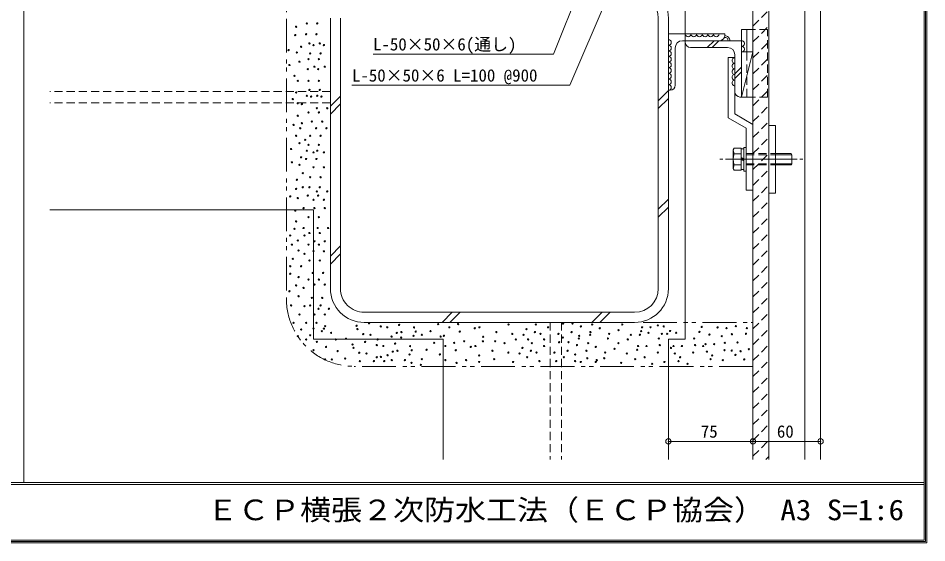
# Model space of a CAD drawing. Units: millimetres at full size, sheet at 1:6; details may follow other scales. Extents: x -1209 to 1209, y -852 to 852.
# Drawn here: x 403 to 1209, y -852 to -387 of the extents above; entities that cross this region are included whole.
import ezdxf
from ezdxf.enums import TextEntityAlignment as Align

# ---------------------------------------------------------------- set-up
doc = ezdxf.new("R2010")
doc.units = ezdxf.units.MM
doc.header["$LTSCALE"] = 6
doc.header["$PDMODE"] = 32
doc.header["$PDSIZE"] = 4.8
doc.linetypes.add('DASHED1', pattern=[1.8, 1.2, -0.6])
doc.linetypes.add('DOUBLE_CHAIN1', pattern=[8.8, 5, -1, 0.6, -0.6, 0.6, -1])
for name, color, linetype, lineweight in [('0-0_WAKU', 7, 'Continuous', 5), ('0-1_AL', 5, 'Continuous', 5), ('0-2_SUNPO', 7, 'Continuous', 5), ('0-3_STEEL', 6, 'Continuous', 5), ('0-4_KANAMONO', 6, 'Continuous', 5), ('0-5_FUKUSIZA', 3, 'Continuous', 5), ('0-6_HIFUKU', 4, 'Continuous', 5), ('0-7_KUTAI', 4, 'Continuous', 5)]:
    doc.layers.add(name, color=color, linetype=linetype, lineweight=lineweight)
doc.styles.add('ＭＳ ゴシック', font='')
doc.styles.get('ＭＳ ゴシック').set_extended_font_data('MS Gothic')

msp = doc.modelspace()

# ---------------------------------------------------------------- linework, layer by layer
at = {"layer": '0-0_WAKU'}
for p, q in [((408, 850), (408, -799)), ((1207, 850), (1207, -850)), ((1208.207, 851.207), (1208.207, -851.207)), ((1209.414, 852.414), (1209.414, -852.414)), ((-1207, -799), (1207, -799)), ((-1207, -800.7), (1207, -800.7)), ((-1209.414, -852.414), (1209.414, -852.414)), ((1208.207, -851.207), (-1208.207, -851.207)), ((1207, -850), (-1207, -850))]:
    msp.add_line(p, q, dxfattribs=at)
at = {"layer": '0-1_AL'}
for p, q in [((1115.098, -236.798), (1115.098, -778.369)), ((1101.098, -246.404), (1101.098, -778.369)), ((1069.098, -278.404), (1069.098, -778.369))]:
    msp.add_line(p, q, dxfattribs=at)
msp.add_lwpolyline([(1115.098, -236.798), (1110.705, -236.798), (1055.098, -292.404), (1055.098, -778.369)], dxfattribs=at)
at = {"layer": '0-2_SUNPO'}
for p, q in [((933.954, -349.228), (892.761, -446.383)), ((892.761, -446.383), (699.276, -446.383)), ((980.099, -762.4), (1055.098, -762.4)), ((1055.098, -762.4), (1115.098, -762.4))]:
    msp.add_line(p, q, dxfattribs=at)
msp.add_lwpolyline([(926.176, -299.066), (877.983, -418.781), (717.967, -418.781)], dxfattribs=at)
for p in [(980.099, -762.4), (1055.098, -762.4), (1115.098, -762.4)]:
    msp.add_point(p, dxfattribs=at)
at = {"layer": '0-3_STEEL'}
for p, q in [((980.099, -400.797), (980.099, -450.798)), ((1030.1, -400.797), (980.099, -400.797)), ((1030.1, -400.797), (1030.1, -402.296)), ((1025.6, -406.796), (992.6, -406.796)), ((995.099, -408.297), (995.099, -406.797)), ((1045.1, -406.797), (995.099, -406.797)), ((1014.632, -412.797), (1020.632, -406.797)), ((1018.874, -412.797), (1024.874, -406.797)), ((1045.1, -406.797), (1045.1, -456.795)), ((986.099, -413.298), (986.099, -446.298)), ((1032.599, -412.797), (999.599, -412.797)), ((1039.1, -452.295), (1039.099, -419.295)), ((1039.1, -436.193), (1045.1, -430.193)), ((1039.1, -440.435), (1045.1, -434.436)), ((981.599, -450.798), (980.099, -450.798)), ((1043.6, -456.795), (1045.1, -456.795))]:
    msp.add_line(p, q, dxfattribs=at)
for centre, radius, start, end in [((1025.6, -402.296), 4.5, 270, 0), ((992.6, -413.298), 6.5, 90, 180), ((999.599, -408.297), 4.5, 180, 270), ((1032.599, -419.295), 6.5, 0, 90), ((981.599, -446.298), 4.5, 270, 0), ((1043.6, -452.295), 4.5, 180, 270)]:
    msp.add_arc(centre, radius, start, end, dxfattribs=at)
at = {"layer": '0-4_KANAMONO'}
for p, q in [((1045.1, -456.795), (1045.1, -396.795)), ((1055.099, -396.795), (1045.1, -396.795)), ((1049.6, -416.795), (1049.6, -396.795)), ((1033.1, -475.26), (1033.1, -421.795)), ((1039.1, -421.795), (1033.1, -421.795)), ((1039.1, -471.795), (1039.1, -421.795)), ((1055.099, -456.795), (1045.1, -456.795)), ((1049.099, -484.497), (1033.1, -475.26)), ((1055.099, -481.035), (1039.1, -471.795)), ((1055.099, -539.497), (1055.099, -481.035)), ((1069.1, -541.997), (1069.1, -481.997)), ((1069.1, -481.997), (1075.1, -481.997)), ((1075.1, -541.997), (1075.1, -481.997)), ((1049.099, -539.497), (1049.099, -484.497)), ((1037.597, -503.743), (1038.5, -502.181)), ((1038.422, -507.089), (1037.597, -503.747)), ((1037.6, -503.747), (1037.6, -520.247)), ((1038.425, -507.089), (1044.599, -507.089)), ((1038.503, -502.181), (1044.599, -502.181)), ((1044.599, -502.181), (1044.599, -521.809)), ((1044.599, -502.795), (1047.098, -502.795)), ((1047.098, -501.497), (1047.098, -522.497)), ((1047.098, -501.497), (1049.099, -501.497)), ((1075.1, -506.995), (1089.023, -506.995)), ((1075.1, -507.995), (1089.599, -507.995)), ((1089.599, -507.995), (1089.023, -506.995)), ((1089.599, -507.995), (1089.599, -515.996)), ((1025.756, -511.997), (1028.387, -511.997)), ((1030.727, -511.997), (1094.486, -511.997)), ((1044.599, -510.551), (1047.098, -511.997)), ((1044.599, -511.997), (1047.098, -513.439)), ((1075.1, -515.996), (1089.599, -515.996)), ((1089.599, -515.996), (1089.02, -516.995)), ((1096.826, -511.997), (1099.46, -511.997)), ((1038.422, -516.901), (1037.597, -520.247)), ((1037.6, -520.247), (1038.503, -521.809)), ((1038.425, -516.901), (1044.599, -516.901)), ((1038.503, -521.809), (1044.599, -521.809)), ((1044.599, -521.195), (1047.098, -521.195)), ((1047.098, -522.497), (1049.099, -522.497)), ((1075.1, -516.995), (1089.023, -516.995)), ((1055.099, -539.497), (1049.099, -539.497)), ((1069.1, -541.997), (1075.1, -541.997))]:
    msp.add_line(p, q, dxfattribs=at)
at = {"layer": '0-4_KANAMONO', "linetype": 'DASHED1'}
for p, q in [((1049.6, -456.795), (1049.6, -416.795)), ((1068.098, -456.795), (1055.099, -456.795)), ((1049.099, -506.995), (1075.1, -506.995)), ((1049.099, -507.995), (1075.1, -507.995)), ((1049.099, -515.996), (1075.1, -515.996)), ((1049.099, -516.995), (1075.1, -516.995))]:
    msp.add_line(p, q, dxfattribs=at)
msp.add_lwpolyline([(1068.098, -456.795), (1068.098, -396.795), (1055.099, -396.795)], dxfattribs=at)
at = {"layer": '0-4_KANAMONO'}
msp.add_arc((1052.6, -511.997), 15, 160.90302, 199.097, dxfattribs=at)
at = {"layer": '0-5_FUKUSIZA', "linetype": 'DASHED1'}
for p, q in [((1055.098, -393.765), (1069.098, -379.765)), ((1055.098, -407.907), (1069.098, -393.907)), ((1055.098, -422.049), (1069.098, -408.049)), ((1055.098, -436.191), (1069.098, -422.191)), ((1055.098, -450.333), (1069.098, -436.333)), ((1055.098, -464.475), (1069.098, -450.475)), ((1055.098, -478.617), (1069.098, -464.617)), ((1055.098, -492.759), (1069.098, -478.759)), ((1055.098, -506.901), (1069.098, -492.901)), ((1055.098, -521.043), (1069.098, -507.043)), ((1055.098, -535.186), (1069.098, -521.186)), ((1055.098, -549.328), (1069.098, -535.328)), ((1055.098, -563.47), (1069.098, -549.47)), ((1055.098, -577.612), (1069.098, -563.612)), ((1055.098, -591.754), (1069.098, -577.754)), ((1055.098, -605.896), (1069.098, -591.896)), ((1055.098, -620.038), (1069.098, -606.038)), ((1055.098, -634.18), (1069.098, -620.18)), ((1055.098, -648.322), (1069.098, -634.322)), ((1055.098, -662.464), (1069.098, -648.464)), ((1055.098, -676.606), (1069.098, -662.606)), ((1055.098, -690.748), (1069.098, -676.748)), ((1055.098, -704.89), (1069.098, -690.89)), ((1055.098, -719.033), (1069.098, -705.033)), ((1055.098, -733.175), (1069.098, -719.175)), ((1055.098, -747.317), (1069.098, -733.317)), ((1055.098, -761.459), (1069.098, -747.459)), ((1055.098, -775.601), (1069.098, -761.601)), ((1066.472, -778.369), (1069.098, -775.743))]:
    msp.add_line(p, q, dxfattribs=at)
at = {"layer": '0-5_FUKUSIZA'}
for p, q in [((1055.099, -416.795), (1045.1, -416.795)), ((1055.099, -456.795), (1055.099, -416.795)), ((1045.1, -456.795), (1055.099, -456.795))]:
    msp.add_line(p, q, dxfattribs=at)
msp.add_lwpolyline([(1045.1, -416.795), (1045.1, -456.795), (1055.099, -416.795)], dxfattribs=at)
for centre, radius, start, end in [((997.599, -400.797), 2.5, 180, 0), ((1002.599, -400.797), 2.5, 180, 0), ((1007.599, -400.797), 2.5, 180, 0), ((1012.599, -400.797), 2.5, 180, 0), ((1017.599, -400.797), 2.5, 180, 0), ((1022.599, -400.797), 2.5, 180, 0), ((1030.1, -406.796), 4.5, 0, 90.00019), ((980.099, -408.298), 2.5, 270, 90), ((980.099, -413.298), 2.5, 270, 90), ((1030.1, -406.796), 3, 0, 94.84901), ((1045.101, -409.297), 2.5, 269.99701, 89.99701), ((980.099, -418.298), 2.5, 270, 90), ((1045.101, -414.297), 2.5, 269.99701, 89.99701), ((980.099, -423.298), 2.5, 270, 90), ((980.099, -428.298), 2.5, 270, 90), ((1039.1, -424.295), 2.5, 90.00301, 270.00301), ((1039.101, -429.295), 2.5, 90.00301, 270.00301), ((980.099, -433.298), 2.5, 270, 90), ((1039.101, -434.295), 2.5, 90.00301, 270.00301), ((980.099, -438.298), 2.5, 270, 90), ((980.099, -443.298), 2.5, 270, 90), ((1039.101, -444.295), 2.5, 90.00301, 270.00301), ((1039.102, -439.295), 2.5, 90.00301, 270.00301), ((980.099, -448.298), 2.5, 270, 90)]:
    msp.add_arc(centre, radius, start, end, dxfattribs=at)
at = {"layer": '0-6_HIFUKU', "linetype": 'DOUBLE_CHAIN1'}
for p, q in [((641.103, -281.798), (641.103, -635.798)), ((957.599, -656.797), (1055.098, -656.797)), ((1055.098, -695.798), (701.103, -695.798))]:
    msp.add_line(p, q, dxfattribs=at)
at = {"layer": '0-6_HIFUKU'}
for centre in [(649.673, -394.406), (659.269, -391.453), (668.483, -391.453), (648.935, -401.787), (658.531, -401.049), (667.745, -401.049), (661.483, -409.168), (665.174, -410.645), (670.698, -409.168), (674.388, -410.645), (643.03, -415.073), (650.411, -417.288), (654.102, -412.121), (662.221, -418.026), (671.436, -418.026), (652.626, -425.407), (660.745, -423.193), (669.959, -423.193), (643.768, -428.36), (660.007, -432.05), (665.912, -429.836), (669.221, -432.05), (675.126, -429.836), (648.197, -437.955), (651.149, -442.384), (660.745, -442.384), (669.959, -442.384), (661.483, -450.503), (670.698, -450.503), (646.721, -458.623), (649.673, -452.718), (659.269, -455.67), (662.959, -456.408), (668.483, -455.67), (672.174, -456.408), (651.149, -462.313), (654.84, -463.051), (668.126, -466.742), (677.341, -466.742), (651.149, -473.385), (660.745, -470.432), (669.959, -470.432), (647.459, -481.504), (654.84, -480.028), (663.698, -478.552), (672.912, -478.552), (649.673, -491.1), (653.364, -484.457), (662.221, -491.1), (667.388, -484.457), (671.436, -491.1), (676.603, -484.457), (652.626, -497.743), (657.793, -494.79), (660.745, -499.219), (669.959, -499.219), (645.245, -502.91), (659.269, -504.386), (665.174, -505.862), (668.483, -504.386), (674.388, -505.862), (645.983, -514.72), (654.102, -510.291), (658.531, -511.767), (667.745, -511.767), (652.626, -516.934), (655.578, -524.315), (665.174, -519.149), (674.388, -519.149), (650.411, -530.22), (662.221, -528.006), (671.436, -528.006), (649.673, -538.34), (655.578, -536.863), (661.483, -536.863), (668.126, -540.554), (670.698, -536.863), (677.341, -540.554), (644.506, -544.983), (651.149, -546.459), (660.007, -544.245), (665.174, -547.935), (669.221, -544.245), (674.388, -547.935), (656.316, -555.316), (665.912, -555.316), (675.126, -555.316), (648.935, -557.531), (660.745, -563.436), (669.959, -563.436), (649.673, -567.126), (656.316, -573.031), (668.864, -573.031), (678.079, -573.031), (644.506, -579.675), (648.197, -573.77), (657.054, -579.674), (661.483, -577.46), (670.698, -577.46), (645.983, -587.794), (651.149, -584.103), (660.745, -587.794), (665.912, -584.841), (669.959, -587.794), (675.126, -584.841), (651.888, -592.961), (657.054, -595.913), (665.174, -593.699), (674.388, -593.699), (646.721, -600.342), (661.483, -601.818), (670.698, -601.818), (644.506, -606.985), (654.102, -606.985), (664.436, -612.89), (673.65, -612.89), (644.506, -613.628), (651.888, -616.581), (660.745, -618.795), (669.959, -618.795), (643.768, -629.129), (649.673, -623.962), (656.316, -626.176), (665.912, -623.224), (675.126, -623.224), (651.888, -633.557), (663.698, -635.034), (672.912, -635.034), (645.245, -641.677), (657.054, -642.415), (662.221, -641.677), (669.603, -644.629), (671.436, -641.677), (678.817, -644.629), (652.626, -649.796), (665.912, -649.796), (675.126, -649.796), (647.459, -657.177), (658.531, -657.177), (667.745, -657.177), (675.508, -660.13), (703.405, -659.786), (714.477, -657.572), (724.791, -660.332), (730.631, -661.167), (741.05, -659.048), (754.336, -661.263), (775.741, -658.31), (785.693, -661.167), (793.456, -658.31), (812.39, -661.167), (838.253, -658.664), (862.447, -658.664), (873.292, -661.167), (886.641, -657.829), (894.984, -657.829), (902.492, -660.332), (912.503, -658.664), (939.2, -658.664), (956.72, -661.167), (964.229, -661.167), (970.7, -659.394), (975.908, -660.332), (1009.613, -660.816), (1023.744, -661.254), (1039.957, -660.049), (651.149, -668.987), (654.102, -663.082), (662.221, -668.249), (665.174, -662.344), (672.555, -664.558), (674.388, -662.344), (680.674, -666.035), (704.143, -662.739), (709.31, -667.168), (715.614, -667.841), (734.406, -669.382), (738.973, -666.172), (743.145, -665.338), (753.99, -668.675), (755.812, -664.953), (761.296, -667.737), (769.007, -664.504), (777.982, -669.406), (780.908, -668.644), (794.932, -664.953), (808.219, -662.001), (815.727, -669.509), (827.407, -665.338), (841.59, -667.006), (851.601, -667.841), (854.104, -662.835), (861.612, -665.338), (866.618, -667.006), (882.469, -667.006), (894.149, -665.338), (900.823, -668.675), (910.632, -667.737), (910.835, -665.338), (919.177, -662.001), (927.52, -667.006), (935.863, -663.669), (946.709, -667.841), (954.849, -667.737), (955.886, -664.504), (962.357, -666.069), (974.24, -667.006), (979.043, -666.903), (981.546, -664.4), (986.938, -665.964), (1007.562, -665.223), (1016.514, -667.608), (1027.359, -669.032), (1031.631, -661.802), (1036.451, -667.279), (1048.939, -666.841), (1049.706, -661.802), (658.531, -671.94), (668.126, -674.154), (685.103, -671.94), (693.961, -671.202), (699.865, -676.368), (710.937, -674.154), (721.251, -676.914), (722.085, -671.909), (727.091, -677.748), (737.51, -675.63), (742.942, -670.24), (750.796, -677.845), (772.201, -674.892), (782.153, -677.748), (789.916, -674.892), (798.839, -673.577), (808.85, -677.748), (815.524, -673.577), (826.37, -673.577), (834.713, -675.246), (844.724, -671.909), (855.57, -671.909), (858.907, -675.246), (869.752, -671.909), (869.752, -677.748), (883.101, -674.411), (886.438, -670.24), (891.444, -674.411), (898.952, -676.914), (900.621, -671.074), (908.964, -675.246), (926.483, -671.074), (935.661, -675.246), (944.003, -671.909), (953.18, -677.748), (960.689, -677.748), (971.534, -671.074), (972.369, -676.914), (984.572, -677.748), (992.081, -677.748), (1002.927, -671.074), (1003.761, -676.914), (1010.899, -677.737), (1013.091, -676.069), (1020.6, -676.069), (1030.098, -674.947), (1041.381, -674.509), (665.174, -681.535), (676.246, -678.583), (686.579, -682.273), (700.604, -679.321), (705.771, -683.75), (712.074, -684.423), (735.434, -682.754), (739.605, -681.92), (750.451, -685.257), (752.272, -681.535), (765.468, -681.086), (777.368, -685.226), (791.393, -681.535), (804.679, -678.583), (823.867, -681.92), (838.05, -683.588), (848.061, -684.423), (850.564, -679.417), (858.073, -681.92), (863.078, -683.588), (878.93, -683.588), (890.609, -681.92), (897.284, -685.257), (907.295, -681.92), (915.638, -678.583), (923.981, -683.588), (932.323, -680.251), (943.169, -684.423), (952.346, -681.086), (970.7, -683.588), (982.38, -679.417), (985.717, -684.423), (1002.092, -683.588), (1014.236, -682.743), (1029.879, -681.52), (1036.232, -681.848), (1039.518, -685.682), (1044.119, -682.396), (1051.459, -680.643), (675.508, -689.655), (681.412, -689.655), (693.222, -688.916), (706.234, -691.097), (718.748, -691.097), (721.251, -687.76), (724.962, -687.44), (727.925, -691.097), (730.867, -685.964), (734.599, -690.263), (746.279, -690.263), (752.119, -692.766), (761.296, -689.428), (782.153, -690.263), (792.165, -692.766), (800.507, -690.263), (812.187, -686.091), (812.187, -691.931), (825.536, -689.428), (842.221, -691.931), (854.735, -687.76), (865.581, -691.097), (880.598, -691.097), (887.272, -687.76), (897.284, -691.097), (902.289, -691.931), (908.129, -688.594), (915.638, -691.931), (916.472, -690.263), (923.146, -688.594), (938.164, -692.766), (950.678, -689.428), (959.02, -687.76), (965.695, -693.6), (976.54, -691.931), (989.054, -691.097), (990.413, -687.76), (997.087, -693.6), (1017.573, -689.417), (1018.931, -686.08), (1028.345, -690.283), (1047.406, -689.626), (760.462, -694.434)]:
    msp.add_circle(centre, 0.567, dxfattribs=at)
at = {"layer": '0-6_HIFUKU', "linetype": 'DOUBLE_CHAIN1'}
msp.add_arc((701.103, -635.798), 60, 180, 270, dxfattribs=at)
at = {"layer": '0-7_KUTAI', "color": 6}
for p, q in [((995.099, -341.797), (995.099, -671.797)), ((680.099, -386.796), (680.099, -626.797)), ((689.099, -386.796), (689.099, -626.797)), ((971.099, -386.796), (971.099, -626.797)), ((980.099, -386.998), (980.099, -626.797)), ((995.099, -462.797), (995.099, -406.797)), ((971.099, -460.012), (980.099, -451.012)), ((680.099, -464.884), (689.099, -455.884)), ((971.099, -467.083), (980.099, -458.083)), ((680.099, -471.955), (689.099, -462.955)), ((971.099, -556.309), (980.099, -547.309)), ((971.099, -563.38), (980.099, -554.38)), ((665.099, -556.797), (431.12, -556.797)), ((665.099, -556.797), (665.099, -671.797)), ((680.099, -597.945), (689.099, -588.945)), ((680.099, -605.016), (689.099, -596.016)), ((710.099, -647.796), (950.099, -647.796)), ((779.186, -656.797), (788.186, -647.796)), ((786.257, -656.797), (795.257, -647.796)), ((912.248, -656.797), (921.248, -647.796)), ((919.319, -656.797), (928.319, -647.796)), ((710.099, -656.797), (950.099, -656.797))]:
    msp.add_line(p, q, dxfattribs=at)
at = {"layer": '0-7_KUTAI', "color": 6, "linetype": 'DASHED1'}
for p, q in [((680.099, -451.797), (431.12, -451.797)), ((680.099, -461.797), (431.12, -461.797)), ((875.099, -656.797), (875.099, -778.369)), ((885.099, -656.797), (885.099, -778.369))]:
    msp.add_line(p, q, dxfattribs=at)
at = {"layer": '0-7_KUTAI', "color": 6}
for points in [[(665.099, -671.797), (780.099, -671.797), (780.099, -778.369)], [(980.099, -778.369), (980.099, -671.797), (995.099, -671.797)]]:
    msp.add_lwpolyline(points, dxfattribs=at)
for centre, radius, start, end in [((950.099, -386.796), 30, 0, 89.99998), ((950.099, -386.796), 21, 0, 89.99998), ((710.099, -626.797), 30, 179.99998, 269.99998), ((710.099, -626.797), 21, 179.99998, 269.99998), ((950.099, -626.797), 30, 270, 0), ((950.099, -626.797), 21, 270, 0)]:
    msp.add_arc(centre, radius, start, end, dxfattribs=at)

# ---------------------------------------------------------------- texts
at = {"layer": '0-0_WAKU', "style": 'ＭＳ ゴシック', "width": 1.1}
msp.add_text('ＥＣＰ横張２次防水工法（ＥＣＰ協会） A3 S=1:6', height=18.33, dxfattribs=at).set_placement((570.71, -837.85), align=Align.BOTTOM_LEFT)
at = {"layer": '0-2_SUNPO', "style": 'ＭＳ ゴシック'}
for s, p in [('L-50×50×6(通し)', (717.967, -418.781)), ('L-50×50×6 L=100 @900', (699.276, -446.383)), ('75', (1008.848, -762.4)), ('60', (1076.348, -762.4))]:
    msp.add_text(s, height=11, dxfattribs=at).set_placement(p, align=Align.BOTTOM_LEFT)

doc.saveas('drawing.dxf')
